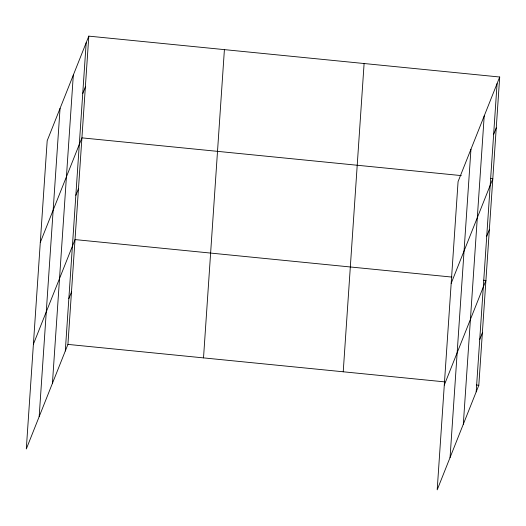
<?xml version="1.0" encoding="UTF-8"?>
<svg xmlns="http://www.w3.org/2000/svg" width="526" height="526" viewBox="0 0 526 526"><rect width="100%" height="100%" fill="white"/><g stroke="black" fill="none" stroke-linecap="round" stroke-linejoin="round"><path stroke-width="0.79" d="M39.167 416.651L60.056 108.389M52.429 383.329L73.318 75.067M65.296 350.993L86.185 42.731M88.809 36.136L47.189 140.725L26.3 448.987L67.926 344.398L88.809 36.136L499.7 77.013L478.811 385.275L437.191 489.864L458.074 181.601L499.7 77.013M203.516 357.884L224.405 49.622M343.222 371.783L364.104 63.521M450.059 457.528L470.948 149.266M463.321 424.206L484.203 115.944M476.188 391.87L497.077 83.608M82.74 93.595L85.363 86.994M40.292 242.453L81.918 137.858L461.328 175.605M75.849 195.317L78.473 188.722M33.401 344.182L75.027 239.586L452.018 277.09M68.847 298.584L71.477 291.989M493.631 134.472L496.255 127.871M451.183 283.33L492.809 178.735L490.383 178.498M486.734 236.194L489.364 229.599M444.292 385.058L485.912 280.463L483.493 280.22M479.738 339.467L482.362 332.866M67.926 344.398L444.917 381.902M476.392 385.032L478.811 385.275"/></g></svg>
